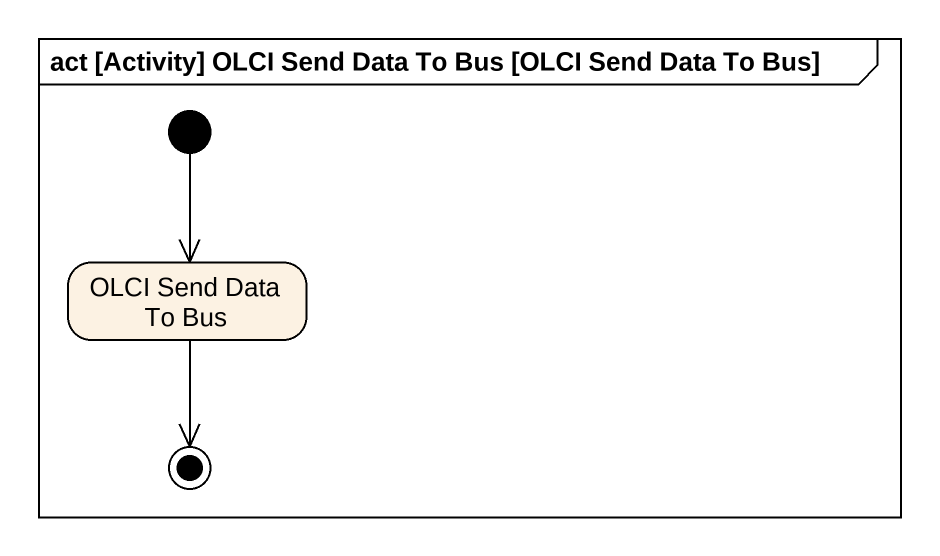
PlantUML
@startuml
mainframe act [Activity] OLCI Send Data To Bus [OLCI Send Data To Bus]
hide empty description
state "OLCI Send Data To Bus" as OLCI_Send_Data_To_Bus
[*] --> OLCI_Send_Data_To_Bus
OLCI_Send_Data_To_Bus --> [*]
@enduml
